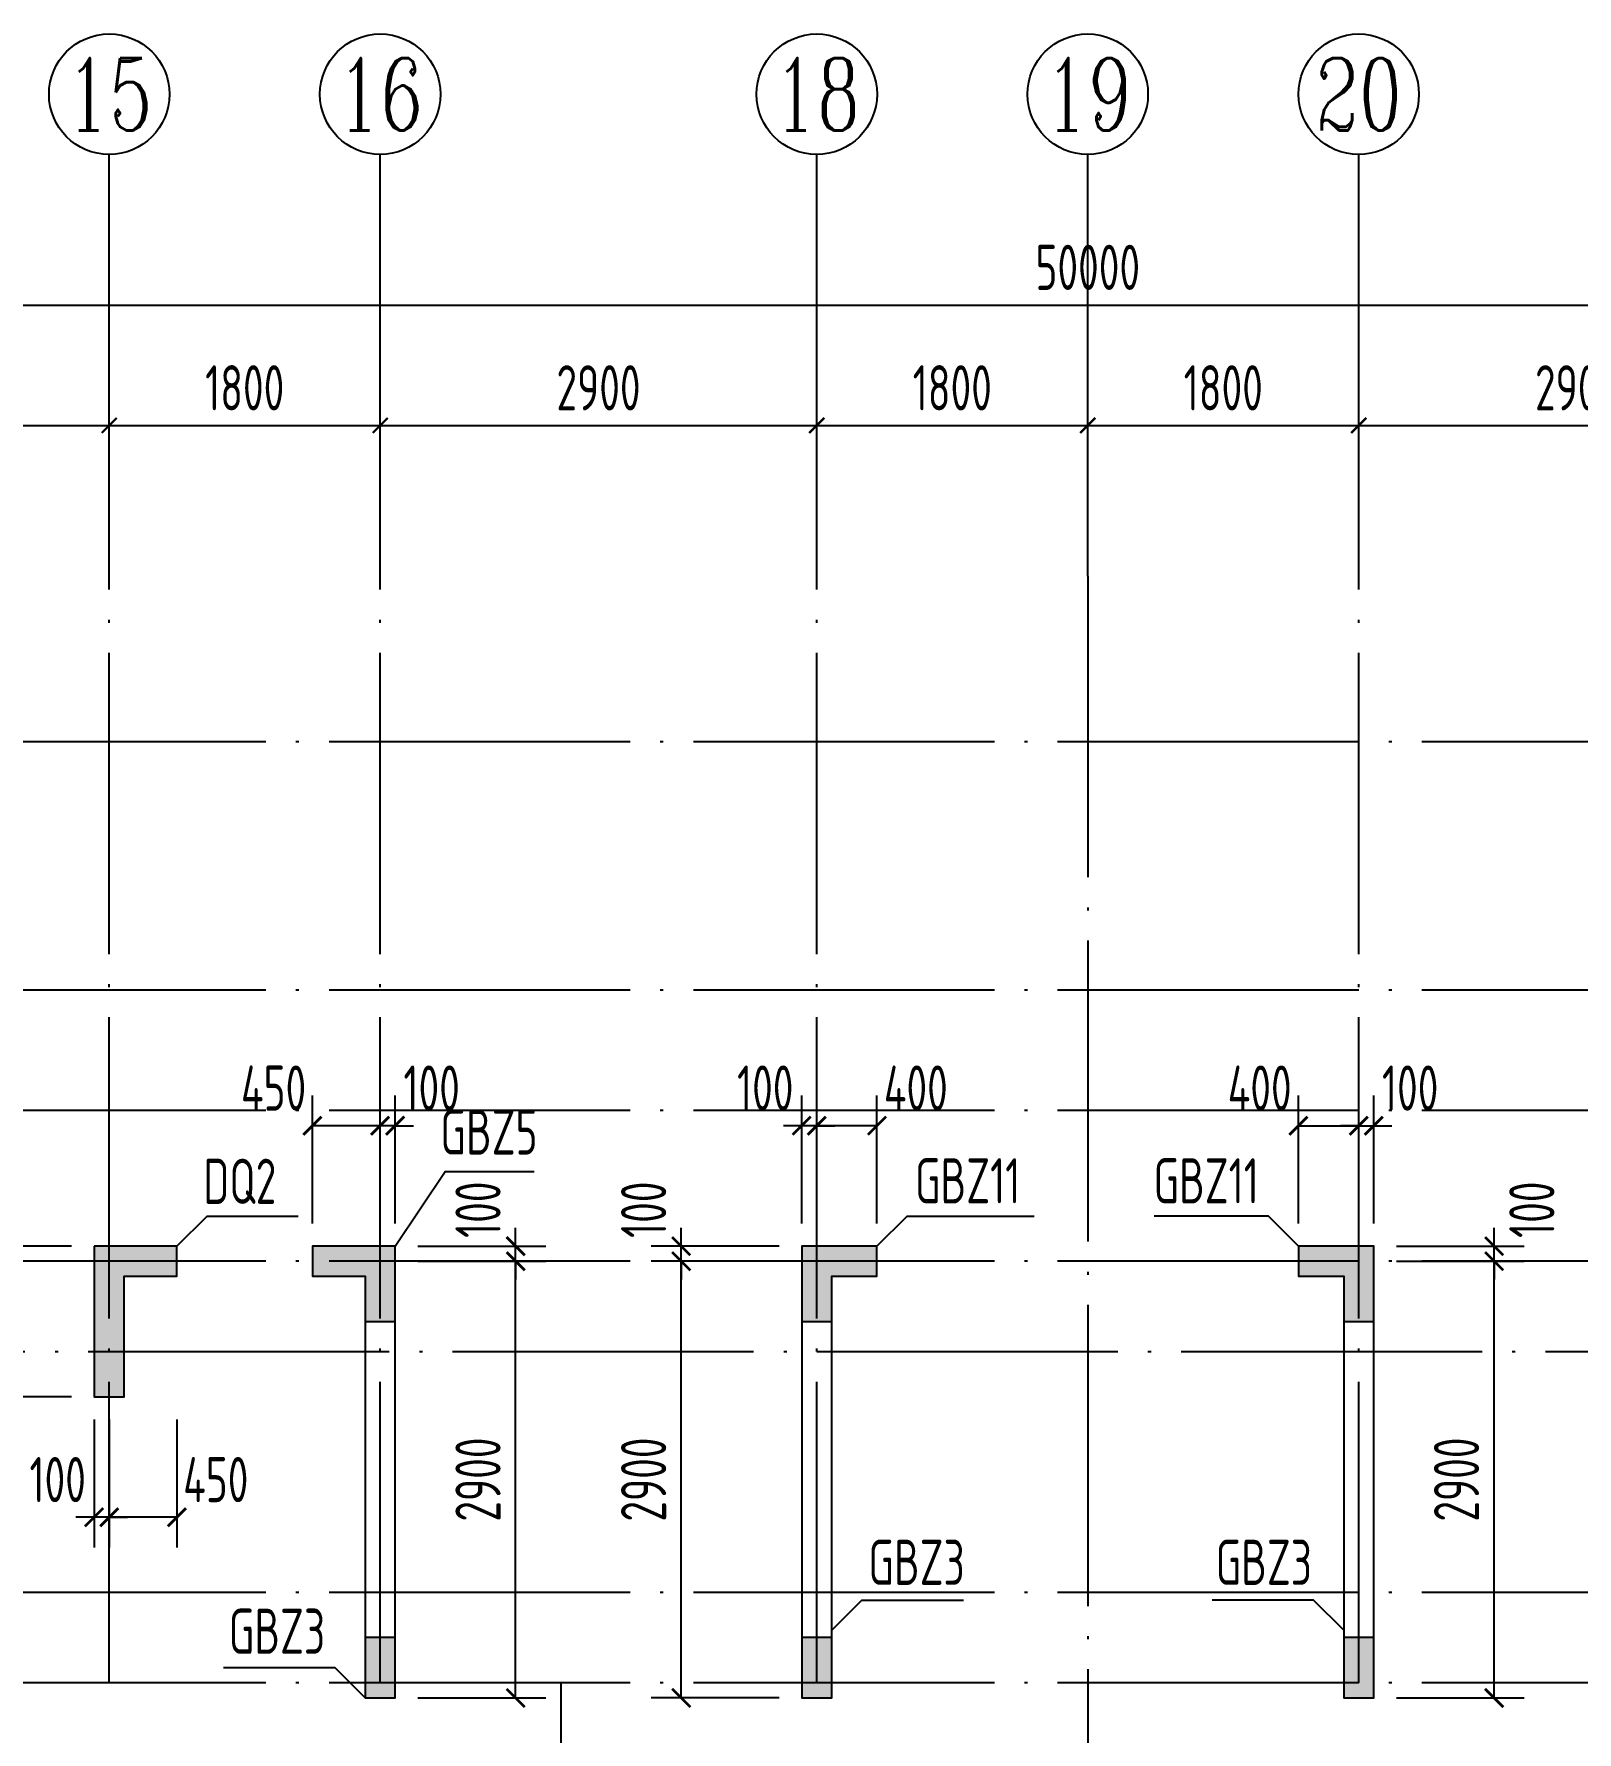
# Model space of a CAD drawing. Extents: x -668857 to 185752, y -270966 to 286822.
# Drawn here: x -299218 to -288968, y -901 to 10375 of the extents above; entities that cross this region are included whole.
import ezdxf
from ezdxf.enums import TextEntityAlignment as Align

# ---------------------------------------------------------------- set-up
doc = ezdxf.new("R2010")
doc.units = 0
doc.header["$LTSCALE"] = 1000
doc.linetypes.add('DOTE', pattern=[2.42, 2, -0.2, 0.02, -0.2])
doc.layers.get('0').update_dxf_attribs({"linetype": 'CONTINUOUS'})
doc.layers.get('DEFPOINTS').update_dxf_attribs({"linetype": 'CONTINUOUS'})
for name, color, linetype in [('A-AXIS', 1, 'CONTINUOUS'), ('A-DOTE', 10, 'DOTE'), ('AXIS_NUM', 7, 'CONTINUOUS'), ('S-Q墙实线', 6, 'CONTINUOUS'), ('S-Q墙标注', 3, 'CONTINUOUS'), ('S-X详图填充', 252, 'CONTINUOUS'), ('S-X详图实线', 4, 'CONTINUOUS'), ('S-Y一般标注', 3, 'CONTINUOUS'), ('S-Z柱编号', 6, 'CONTINUOUS')]:
    doc.layers.add(name, color=color, linetype=linetype)
doc.styles.add('TSSD_Axis', font='complex.shx', dxfattribs={"width": 0.7, "bigfont": 'hztxt.shx'})
doc.styles.add('TSSD_DIMENSION', font='Tssdeng.shx', dxfattribs={"width": 0.7, "bigfont": 'tssdchn.shx'})
doc.styles.add('TSSD_REIN', font='tssdeng.shx', dxfattribs={"width": 0.7, "height": 300, "bigfont": 'tssdchn.shx'})
doc.styles.add('结构文字', font='zstxt.shx', dxfattribs={"width": 0.7, "bigfont": 'zshz.shx'})
doc.dimstyles.new('STRUCK', dxfattribs={"dimtxt": 400, "dimasz": 121, "dimexe": 200, "dimexo": 150, "dimgap": 115, "dimtad": 1, "dimdec": 0, "dimdsep": 46, "dimtxsty": '结构文字', "dimblk": 'ARCHTICK', "dimcen": 400, "dimclrd": 3, "dimclre": 3, "dimclrt": 7, "dimadec": 0, "dimazin": 0, "dimtfac": 1, "dimtdec": 0, "dimtix": 1, "dimtmove": 2, "dimatfit": 3, "dimldrblk": '_DIMX', "dimfxl": 1, "dimtolj": 1, "dimtzin": 0, "dimarcsym": 0})
doc.dimstyles.new('TSSD_100_100', dxfattribs={"dimtxt": 300, "dimasz": 100, "dimexe": 100, "dimexo": 250, "dimgap": 100, "dimtad": 1, "dimdec": 0, "dimzin": 0, "dimdsep": 46, "dimtxsty": 'TSSD_DIMENSION', "dimblk": 'ARCHTICK', "dimcen": 0, "dimdle": 100, "dimclrt": 7, "dimadec": 0, "dimazin": 0, "dimtfac": 1, "dimtdec": 0, "dimtix": 1, "dimtmove": 2, "dimatfit": 3, "dimldrblk": 'ARCHTICK', "dimfxl": 1, "dimtolj": 1, "dimtzin": 0, "dimarcsym": 0})

# ---------------------------------------------------------------- blocks, each defined once
blk = doc.blocks.new('ts_axno')
at = {"color": 0, "linetype": 'ByBlock', "lineweight": -2}
blk.add_circle((0, 0), 0.5, dxfattribs=at)
at = {"color": 0, "linetype": 'ByBlock', "lineweight": -2, "style": 'TSSD_Axis', "width": 0.7}
blk.add_attdef('A', text='', height=0.6, dxfattribs=at).set_placement((0, 0), align=Align.MIDDLE_CENTER)
blk = doc.blocks.new('_ArchTick')
at = {"color": 0, "linetype": 'ByBlock', "const_width": 0.15}
blk.add_lwpolyline([(-0.5, -0.5), (0.5, 0.5)], dxfattribs=at)
blk = doc.blocks.new('*D164')
at = {"layer": 'DEFPOINTS', "color": 0, "transparency": 16777216}
for p in [(23100, 19250), (21400, 18250), (23100, 18250)]:
    blk.add_point(p, dxfattribs=at)
at = {"layer": 'S-Y一般标注', "color": 0, "lineweight": -2, "transparency": 16777216}
for p, q in [((21400, 18500), (21400, 19350)), ((23100, 18500), (23100, 19350)), ((21300, 19250), (23200, 19250))]:
    blk.add_line(p, q, dxfattribs=at)
at = {"layer": 'S-Y一般标注', "color": 0, "lineweight": -2, "transparency": 16777216, "xscale": 100, "yscale": 100, "zscale": 100, "rotation": 180}
blk.add_blockref('_ArchTick', (21400, 19250), dxfattribs=at)
at = {"layer": 'S-Y一般标注', "color": 0, "lineweight": -2, "transparency": 16777216, "xscale": 100, "yscale": 100, "zscale": 100}
blk.add_blockref('_ArchTick', (23100, 19250), dxfattribs=at)
at = {"layer": 'S-Y一般标注', "color": 7, "transparency": 16777216, "insert": (22250, 19500), "char_height": 300, "attachment_point": 5, "style": 'TSSD_DIMENSION'}
blk.add_mtext('\\A1;1700', dxfattribs=at)
blk = doc.blocks.new('*D165')
at = {"layer": 'DEFPOINTS', "color": 0, "transparency": 16777216}
for p in [(24900, 19250), (23100, 18250), (24900, 18250)]:
    blk.add_point(p, dxfattribs=at)
at = {"layer": 'S-Y一般标注', "color": 0, "lineweight": -2, "transparency": 16777216}
for p, q in [((23100, 18500), (23100, 19350)), ((24900, 18500), (24900, 19350)), ((23000, 19250), (25000, 19250))]:
    blk.add_line(p, q, dxfattribs=at)
at = {"layer": 'S-Y一般标注', "color": 0, "lineweight": -2, "transparency": 16777216, "xscale": 100, "yscale": 100, "zscale": 100, "rotation": 180}
blk.add_blockref('_ArchTick', (23100, 19250), dxfattribs=at)
at = {"layer": 'S-Y一般标注', "color": 0, "lineweight": -2, "transparency": 16777216, "xscale": 100, "yscale": 100, "zscale": 100}
blk.add_blockref('_ArchTick', (24900, 19250), dxfattribs=at)
at = {"layer": 'S-Y一般标注', "color": 7, "transparency": 16777216, "insert": (24000, 19500), "char_height": 300, "attachment_point": 5, "style": 'TSSD_DIMENSION'}
blk.add_mtext('\\A1;1800', dxfattribs=at)
blk = doc.blocks.new('*D166')
at = {"layer": 'DEFPOINTS', "color": 0, "transparency": 16777216}
for p in [(27800, 19250), (24900, 18250), (27800, 18250)]:
    blk.add_point(p, dxfattribs=at)
at = {"layer": 'S-Y一般标注', "color": 0, "lineweight": -2, "transparency": 16777216}
for p, q in [((24900, 18500), (24900, 19350)), ((27800, 18500), (27800, 19350)), ((24800, 19250), (27900, 19250))]:
    blk.add_line(p, q, dxfattribs=at)
at = {"layer": 'S-Y一般标注', "color": 0, "lineweight": -2, "transparency": 16777216, "xscale": 100, "yscale": 100, "zscale": 100, "rotation": 180}
blk.add_blockref('_ArchTick', (24900, 19250), dxfattribs=at)
at = {"layer": 'S-Y一般标注', "color": 0, "lineweight": -2, "transparency": 16777216, "xscale": 100, "yscale": 100, "zscale": 100}
blk.add_blockref('_ArchTick', (27800, 19250), dxfattribs=at)
at = {"layer": 'S-Y一般标注', "color": 7, "transparency": 16777216, "insert": (26350, 19500), "char_height": 300, "attachment_point": 5, "style": 'TSSD_DIMENSION'}
blk.add_mtext('\\A1;2900', dxfattribs=at)
blk = doc.blocks.new('*D167')
at = {"layer": 'DEFPOINTS', "color": 0, "transparency": 16777216}
for p in [(29600, 19250), (27800, 18250), (29600, 18250)]:
    blk.add_point(p, dxfattribs=at)
at = {"layer": 'S-Y一般标注', "color": 0, "lineweight": -2, "transparency": 16777216}
for p, q in [((27800, 18500), (27800, 19350)), ((29600, 18500), (29600, 19350)), ((27700, 19250), (29700, 19250))]:
    blk.add_line(p, q, dxfattribs=at)
at = {"layer": 'S-Y一般标注', "color": 0, "lineweight": -2, "transparency": 16777216, "xscale": 100, "yscale": 100, "zscale": 100, "rotation": 180}
blk.add_blockref('_ArchTick', (27800, 19250), dxfattribs=at)
at = {"layer": 'S-Y一般标注', "color": 0, "lineweight": -2, "transparency": 16777216, "xscale": 100, "yscale": 100, "zscale": 100}
blk.add_blockref('_ArchTick', (29600, 19250), dxfattribs=at)
at = {"layer": 'S-Y一般标注', "color": 7, "transparency": 16777216, "insert": (28700, 19500), "char_height": 300, "attachment_point": 5, "style": 'TSSD_DIMENSION'}
blk.add_mtext('\\A1;1800', dxfattribs=at)
blk = doc.blocks.new('*D168')
at = {"layer": 'DEFPOINTS', "color": 0, "transparency": 16777216}
for p in [(31400, 19250), (29600, 18250), (31400, 18250)]:
    blk.add_point(p, dxfattribs=at)
at = {"layer": 'S-Y一般标注', "color": 0, "lineweight": -2, "transparency": 16777216}
for p, q in [((29600, 18500), (29600, 19350)), ((31400, 18500), (31400, 19350)), ((29500, 19250), (31500, 19250))]:
    blk.add_line(p, q, dxfattribs=at)
at = {"layer": 'S-Y一般标注', "color": 0, "lineweight": -2, "transparency": 16777216, "xscale": 100, "yscale": 100, "zscale": 100, "rotation": 180}
blk.add_blockref('_ArchTick', (29600, 19250), dxfattribs=at)
at = {"layer": 'S-Y一般标注', "color": 0, "lineweight": -2, "transparency": 16777216, "xscale": 100, "yscale": 100, "zscale": 100}
blk.add_blockref('_ArchTick', (31400, 19250), dxfattribs=at)
at = {"layer": 'S-Y一般标注', "color": 7, "transparency": 16777216, "insert": (30500, 19500), "char_height": 300, "attachment_point": 5, "style": 'TSSD_DIMENSION'}
blk.add_mtext('\\A1;1800', dxfattribs=at)
blk = doc.blocks.new('*D169')
at = {"layer": 'DEFPOINTS', "color": 0, "transparency": 16777216}
for p in [(34300, 19250), (31400, 18250), (34300, 18250)]:
    blk.add_point(p, dxfattribs=at)
at = {"layer": 'S-Y一般标注', "color": 0, "lineweight": -2, "transparency": 16777216}
for p, q in [((31400, 18500), (31400, 19350)), ((34300, 18500), (34300, 19350)), ((31300, 19250), (34400, 19250))]:
    blk.add_line(p, q, dxfattribs=at)
at = {"layer": 'S-Y一般标注', "color": 0, "lineweight": -2, "transparency": 16777216, "xscale": 100, "yscale": 100, "zscale": 100, "rotation": 180}
blk.add_blockref('_ArchTick', (31400, 19250), dxfattribs=at)
at = {"layer": 'S-Y一般标注', "color": 0, "lineweight": -2, "transparency": 16777216, "xscale": 100, "yscale": 100, "zscale": 100}
blk.add_blockref('_ArchTick', (34300, 19250), dxfattribs=at)
at = {"layer": 'S-Y一般标注', "color": 7, "transparency": 16777216, "insert": (32850, 19500), "char_height": 300, "attachment_point": 5, "style": 'TSSD_DIMENSION'}
blk.add_mtext('\\A1;2900', dxfattribs=at)
blk = doc.blocks.new('*D179')
at = {"layer": 'DEFPOINTS', "color": 0, "transparency": 16777216}
for p in [(54600, 20050), (4600, 18250), (54600, 18250)]:
    blk.add_point(p, dxfattribs=at)
at = {"layer": 'S-Y一般标注', "color": 0, "lineweight": -2, "transparency": 16777216}
for p, q in [((4600, 18500), (4600, 20150)), ((54600, 18500), (54600, 20150)), ((4500, 20050), (54700, 20050))]:
    blk.add_line(p, q, dxfattribs=at)
at = {"layer": 'S-Y一般标注', "color": 0, "lineweight": -2, "transparency": 16777216, "xscale": 100, "yscale": 100, "zscale": 100, "rotation": 180}
blk.add_blockref('_ArchTick', (4600, 20050), dxfattribs=at)
at = {"layer": 'S-Y一般标注', "color": 0, "lineweight": -2, "transparency": 16777216, "xscale": 100, "yscale": 100, "zscale": 100}
blk.add_blockref('_ArchTick', (54600, 20050), dxfattribs=at)
at = {"layer": 'S-Y一般标注', "color": 7, "transparency": 16777216, "insert": (29600, 20300), "char_height": 300, "attachment_point": 5, "style": 'TSSD_DIMENSION'}
blk.add_mtext('\\A1;50000', dxfattribs=at)
blk = doc.blocks.new('*D3396')
at = {"layer": 'DEFPOINTS', "color": 0, "transparency": 16777216}
for p in [(-294918, 2225), (-294118, 2225), (-294118, -675)]:
    blk.add_point(p, dxfattribs=at)
at = {"layer": 'S-Q墙标注', "color": 3, "lineweight": -2, "transparency": 16777216}
for p, q in [((-294268, 2225), (-295118, 2225)), ((-294918, -675), (-294918, 2225)), ((-294268, -675), (-295118, -675))]:
    blk.add_line(p, q, dxfattribs=at)
at = {"layer": 'S-Q墙标注', "color": 3, "lineweight": -2, "transparency": 16777216, "xscale": 121, "yscale": 121, "zscale": 121}
for p, rotation in [((-294918, 2225), 90), ((-294918, -675), 270)]:
    blk.add_blockref('_ArchTick', p, dxfattribs=dict(at, rotation=rotation))
at = {"layer": 'S-Q墙标注', "color": 7, "transparency": 16777216, "insert": (-295168, 775), "char_height": 300, "attachment_point": 5, "rotation": 90, "style": 'TSSD_REIN'}
blk.add_mtext('\\A1;2900', dxfattribs=at)
blk = doc.blocks.new('_DIMX')
blk.add_line((-150, 0), (150, 0))
at = {"const_width": 50}
blk.add_lwpolyline([(-70, -70), (70, 70)], dxfattribs=at)
blk = doc.blocks.new('*D3397')
at = {"layer": 'DEFPOINTS', "color": 0, "transparency": 16777216}
for p in [(-294918, 2325), (-294118, 2325), (-294118, 2225)]:
    blk.add_point(p, dxfattribs=at)
at = {"layer": 'S-Q墙标注', "color": 3, "lineweight": -2, "transparency": 16777216}
for p, q in [((-294918, 2325), (-294918, 2446)), ((-294268, 2325), (-295118, 2325)), ((-294918, 2225), (-294918, 2325)), ((-294268, 2225), (-295118, 2225)), ((-294918, 2225), (-294918, 2104))]:
    blk.add_line(p, q, dxfattribs=at)
at = {"layer": 'S-Q墙标注', "color": 3, "lineweight": -2, "transparency": 16777216, "xscale": 121, "yscale": 121, "zscale": 121}
for p, rotation in [((-294918, 2325), 270), ((-294918, 2225), 90)]:
    blk.add_blockref('_ArchTick', p, dxfattribs=dict(at, rotation=rotation))
at = {"layer": 'S-Q墙标注', "color": 7, "transparency": 16777216, "insert": (-295168, 2567), "char_height": 300, "attachment_point": 5, "rotation": 90, "style": 'TSSD_REIN'}
blk.add_mtext('\\A1;100', dxfattribs=at)
blk = doc.blocks.new('*D3398')
at = {"layer": 'DEFPOINTS', "color": 0, "transparency": 16777216}
for p in [(-294018, 3125), (-294018, 2325), (-293618, 2325)]:
    blk.add_point(p, dxfattribs=at)
at = {"layer": 'S-Q墙标注', "color": 3, "lineweight": -2, "transparency": 16777216}
for p, q in [((-294018, 2475), (-294018, 3325)), ((-293618, 2475), (-293618, 3325)), ((-293618, 3125), (-294018, 3125))]:
    blk.add_line(p, q, dxfattribs=at)
at = {"layer": 'S-Q墙标注', "color": 3, "lineweight": -2, "transparency": 16777216, "xscale": 121, "yscale": 121, "zscale": 121, "rotation": 180}
blk.add_blockref('_ArchTick', (-294018, 3125), dxfattribs=at)
at = {"layer": 'S-Q墙标注', "color": 3, "lineweight": -2, "transparency": 16777216, "xscale": 121, "yscale": 121, "zscale": 121}
blk.add_blockref('_ArchTick', (-293618, 3125), dxfattribs=at)
at = {"layer": 'S-Q墙标注', "color": 7, "transparency": 16777216, "insert": (-293360, 3375), "char_height": 300, "attachment_point": 5, "style": 'TSSD_REIN'}
blk.add_mtext('\\A1;400', dxfattribs=at)
blk = doc.blocks.new('*D3399')
at = {"layer": 'DEFPOINTS', "color": 0, "transparency": 16777216}
for p in [(-294118, 3125), (-294118, 2325), (-294018, 2325)]:
    blk.add_point(p, dxfattribs=at)
at = {"layer": 'S-Q墙标注', "color": 3, "lineweight": -2, "transparency": 16777216}
for p, q in [((-294118, 2475), (-294118, 3325)), ((-294018, 2475), (-294018, 3325)), ((-294118, 3125), (-294239, 3125)), ((-294018, 3125), (-294118, 3125)), ((-294018, 3125), (-293897, 3125))]:
    blk.add_line(p, q, dxfattribs=at)
at = {"layer": 'S-Q墙标注', "color": 3, "lineweight": -2, "transparency": 16777216, "xscale": 121, "yscale": 121, "zscale": 121}
blk.add_blockref('_ArchTick', (-294118, 3125), dxfattribs=at)
at = {"layer": 'S-Q墙标注', "color": 3, "lineweight": -2, "transparency": 16777216, "xscale": 121, "yscale": 121, "zscale": 121, "rotation": 180}
blk.add_blockref('_ArchTick', (-294018, 3125), dxfattribs=at)
at = {"layer": 'S-Q墙标注', "color": 7, "transparency": 16777216, "insert": (-294360, 3375), "char_height": 300, "attachment_point": 5, "style": 'TSSD_REIN'}
blk.add_mtext('\\A1;100', dxfattribs=at)
blk = doc.blocks.new('*D3400')
at = {"layer": 'DEFPOINTS', "color": 0, "transparency": 16777216}
for p in [(-296818, 2225), (-296018, 2225), (-296818, -675)]:
    blk.add_point(p, dxfattribs=at)
at = {"layer": 'S-Q墙标注', "color": 3, "lineweight": -2, "transparency": 16777216}
for p, q in [((-296668, 2225), (-295818, 2225)), ((-296018, -675), (-296018, 2225)), ((-296668, -675), (-295818, -675))]:
    blk.add_line(p, q, dxfattribs=at)
at = {"layer": 'S-Q墙标注', "color": 3, "lineweight": -2, "transparency": 16777216, "xscale": 121, "yscale": 121, "zscale": 121}
for p, rotation in [((-296018, 2225), 90), ((-296018, -675), 270)]:
    blk.add_blockref('_ArchTick', p, dxfattribs=dict(at, rotation=rotation))
at = {"layer": 'S-Q墙标注', "color": 7, "transparency": 16777216, "insert": (-296268, 775), "char_height": 300, "attachment_point": 5, "rotation": 90, "style": 'TSSD_REIN'}
blk.add_mtext('\\A1;2900', dxfattribs=at)
blk = doc.blocks.new('*D3401')
at = {"layer": 'DEFPOINTS', "color": 0, "transparency": 16777216}
for p in [(-296818, 2325), (-296018, 2325), (-296818, 2225)]:
    blk.add_point(p, dxfattribs=at)
at = {"layer": 'S-Q墙标注', "color": 3, "lineweight": -2, "transparency": 16777216}
for p, q in [((-296018, 2325), (-296018, 2446)), ((-296668, 2325), (-295818, 2325)), ((-296018, 2225), (-296018, 2325)), ((-296668, 2225), (-295818, 2225)), ((-296018, 2225), (-296018, 2104))]:
    blk.add_line(p, q, dxfattribs=at)
at = {"layer": 'S-Q墙标注', "color": 3, "lineweight": -2, "transparency": 16777216, "xscale": 121, "yscale": 121, "zscale": 121}
for p, rotation in [((-296018, 2325), 270), ((-296018, 2225), 90)]:
    blk.add_blockref('_ArchTick', p, dxfattribs=dict(at, rotation=rotation))
at = {"layer": 'S-Q墙标注', "color": 7, "transparency": 16777216, "insert": (-296268, 2567), "char_height": 300, "attachment_point": 5, "rotation": 90, "style": 'TSSD_REIN'}
blk.add_mtext('\\A1;100', dxfattribs=at)
blk = doc.blocks.new('*D3402')
at = {"layer": 'DEFPOINTS', "color": 0, "transparency": 16777216}
for p in [(-296918, 3125), (-296918, 2325), (-296818, 2325)]:
    blk.add_point(p, dxfattribs=at)
at = {"layer": 'S-Q墙标注', "color": 3, "lineweight": -2, "transparency": 16777216}
for p, q in [((-296918, 2475), (-296918, 3325)), ((-296818, 2475), (-296818, 3325)), ((-296918, 3125), (-297039, 3125)), ((-296818, 3125), (-296918, 3125)), ((-296818, 3125), (-296697, 3125))]:
    blk.add_line(p, q, dxfattribs=at)
at = {"layer": 'S-Q墙标注', "color": 3, "lineweight": -2, "transparency": 16777216, "xscale": 121, "yscale": 121, "zscale": 121}
blk.add_blockref('_ArchTick', (-296918, 3125), dxfattribs=at)
at = {"layer": 'S-Q墙标注', "color": 3, "lineweight": -2, "transparency": 16777216, "xscale": 121, "yscale": 121, "zscale": 121, "rotation": 180}
blk.add_blockref('_ArchTick', (-296818, 3125), dxfattribs=at)
at = {"layer": 'S-Q墙标注', "color": 7, "transparency": 16777216, "insert": (-296576, 3375), "char_height": 300, "attachment_point": 5, "style": 'TSSD_REIN'}
blk.add_mtext('\\A1;100', dxfattribs=at)
blk = doc.blocks.new('*D3403')
at = {"layer": 'DEFPOINTS', "color": 0, "transparency": 16777216}
for p in [(-297368, 3125), (-297368, 2325), (-296918, 2325)]:
    blk.add_point(p, dxfattribs=at)
at = {"layer": 'S-Q墙标注', "color": 3, "lineweight": -2, "transparency": 16777216}
for p, q in [((-297368, 2475), (-297368, 3325)), ((-296918, 2475), (-296918, 3325)), ((-296918, 3125), (-297368, 3125))]:
    blk.add_line(p, q, dxfattribs=at)
at = {"layer": 'S-Q墙标注', "color": 3, "lineweight": -2, "transparency": 16777216, "xscale": 121, "yscale": 121, "zscale": 121, "rotation": 180}
blk.add_blockref('_ArchTick', (-297368, 3125), dxfattribs=at)
at = {"layer": 'S-Q墙标注', "color": 3, "lineweight": -2, "transparency": 16777216, "xscale": 121, "yscale": 121, "zscale": 121}
blk.add_blockref('_ArchTick', (-296918, 3125), dxfattribs=at)
at = {"layer": 'S-Q墙标注', "color": 7, "transparency": 16777216, "insert": (-297626, 3375), "char_height": 300, "attachment_point": 5, "style": 'TSSD_REIN'}
blk.add_mtext('\\A1;450', dxfattribs=at)
blk = doc.blocks.new('*D3404')
at = {"layer": 'DEFPOINTS', "color": 0, "transparency": 16777216}
for p in [(-299618, 2225), (-298818, 2225), (-298818, 1325)]:
    blk.add_point(p, dxfattribs=at)
at = {"layer": 'S-Q墙标注', "color": 3, "lineweight": -2, "transparency": 16777216}
for p, q in [((-298968, 2225), (-299818, 2225)), ((-299618, 1325), (-299618, 2225)), ((-298968, 1325), (-299818, 1325))]:
    blk.add_line(p, q, dxfattribs=at)
at = {"layer": 'S-Q墙标注', "color": 3, "lineweight": -2, "transparency": 16777216, "xscale": 121, "yscale": 121, "zscale": 121}
for p, rotation in [((-299618, 2225), 90), ((-299618, 1325), 270)]:
    blk.add_blockref('_ArchTick', p, dxfattribs=dict(at, rotation=rotation))
at = {"layer": 'S-Q墙标注', "color": 7, "transparency": 16777216, "insert": (-299868, 1775), "char_height": 300, "attachment_point": 5, "rotation": 90, "style": 'TSSD_REIN'}
blk.add_mtext('\\A1;900', dxfattribs=at)
blk = doc.blocks.new('*D3405')
at = {"layer": 'DEFPOINTS', "color": 0, "transparency": 16777216}
for p in [(-299618, 2325), (-298818, 2325), (-298818, 2225)]:
    blk.add_point(p, dxfattribs=at)
at = {"layer": 'S-Q墙标注', "color": 3, "lineweight": -2, "transparency": 16777216}
for p, q in [((-299618, 2325), (-299618, 2446)), ((-298968, 2325), (-299818, 2325)), ((-299618, 2225), (-299618, 2325)), ((-298968, 2225), (-299818, 2225)), ((-299618, 2225), (-299618, 2104))]:
    blk.add_line(p, q, dxfattribs=at)
at = {"layer": 'S-Q墙标注', "color": 3, "lineweight": -2, "transparency": 16777216, "xscale": 121, "yscale": 121, "zscale": 121}
for p, rotation in [((-299618, 2325), 270), ((-299618, 2225), 90)]:
    blk.add_blockref('_ArchTick', p, dxfattribs=dict(at, rotation=rotation))
at = {"layer": 'S-Q墙标注', "color": 7, "transparency": 16777216, "insert": (-299868, 2567), "char_height": 300, "attachment_point": 5, "rotation": 90, "style": 'TSSD_REIN'}
blk.add_mtext('\\A1;100', dxfattribs=at)
blk = doc.blocks.new('*D3406')
at = {"layer": 'DEFPOINTS', "color": 0, "transparency": 16777216}
for p in [(-298718, 1325), (-298268, 1325), (-298718, 525)]:
    blk.add_point(p, dxfattribs=at)
at = {"layer": 'S-Q墙标注', "color": 3, "lineweight": -2, "transparency": 16777216}
for p, q in [((-298718, 1175), (-298718, 325)), ((-298268, 1175), (-298268, 325)), ((-298268, 525), (-298718, 525))]:
    blk.add_line(p, q, dxfattribs=at)
at = {"layer": 'S-Q墙标注', "color": 3, "lineweight": -2, "transparency": 16777216, "xscale": 121, "yscale": 121, "zscale": 121, "rotation": 180}
blk.add_blockref('_ArchTick', (-298718, 525), dxfattribs=at)
at = {"layer": 'S-Q墙标注', "color": 3, "lineweight": -2, "transparency": 16777216, "xscale": 121, "yscale": 121, "zscale": 121}
blk.add_blockref('_ArchTick', (-298268, 525), dxfattribs=at)
at = {"layer": 'S-Q墙标注', "color": 7, "transparency": 16777216, "insert": (-298010, 775), "char_height": 300, "attachment_point": 5, "style": 'TSSD_REIN'}
blk.add_mtext('\\A1;450', dxfattribs=at)
blk = doc.blocks.new('*D3407')
at = {"layer": 'DEFPOINTS', "color": 0, "transparency": 16777216}
for p in [(-298818, 1325), (-298718, 1325), (-298818, 525)]:
    blk.add_point(p, dxfattribs=at)
at = {"layer": 'S-Q墙标注', "color": 3, "lineweight": -2, "transparency": 16777216}
for p, q in [((-298818, 1175), (-298818, 325)), ((-298718, 1175), (-298718, 325)), ((-298818, 525), (-298939, 525)), ((-298718, 525), (-298818, 525)), ((-298718, 525), (-298597, 525))]:
    blk.add_line(p, q, dxfattribs=at)
at = {"layer": 'S-Q墙标注', "color": 3, "lineweight": -2, "transparency": 16777216, "xscale": 121, "yscale": 121, "zscale": 121}
blk.add_blockref('_ArchTick', (-298818, 525), dxfattribs=at)
at = {"layer": 'S-Q墙标注', "color": 3, "lineweight": -2, "transparency": 16777216, "xscale": 121, "yscale": 121, "zscale": 121, "rotation": 180}
blk.add_blockref('_ArchTick', (-298718, 525), dxfattribs=at)
at = {"layer": 'S-Q墙标注', "color": 7, "transparency": 16777216, "insert": (-299060, 775), "char_height": 300, "attachment_point": 5, "style": 'TSSD_REIN'}
blk.add_mtext('\\A1;100', dxfattribs=at)
blk = doc.blocks.new('*D3467')
at = {"layer": 'DEFPOINTS', "color": 0, "transparency": 16777216}
for p in [(-290318, 2225), (-289518, 2225), (-290318, -675)]:
    blk.add_point(p, dxfattribs=at)
at = {"layer": 'S-Q墙标注', "color": 3, "lineweight": -2, "transparency": 16777216}
for p, q in [((-290168, 2225), (-289318, 2225)), ((-289518, -675), (-289518, 2225)), ((-290168, -675), (-289318, -675))]:
    blk.add_line(p, q, dxfattribs=at)
at = {"layer": 'S-Q墙标注', "color": 3, "lineweight": -2, "transparency": 16777216, "xscale": 121, "yscale": 121, "zscale": 121}
for p, rotation in [((-289518, 2225), 90), ((-289518, -675), 270)]:
    blk.add_blockref('_ArchTick', p, dxfattribs=dict(at, rotation=rotation))
at = {"layer": 'S-Q墙标注', "color": 7, "transparency": 16777216, "insert": (-289768, 775), "char_height": 300, "attachment_point": 5, "rotation": 90, "style": 'TSSD_REIN'}
blk.add_mtext('\\A1;2900', dxfattribs=at)
blk = doc.blocks.new('*D3468')
at = {"layer": 'DEFPOINTS', "color": 0, "transparency": 16777216}
for p in [(-290318, 2325), (-289518, 2325), (-290318, 2225)]:
    blk.add_point(p, dxfattribs=at)
at = {"layer": 'S-Q墙标注', "color": 3, "lineweight": -2, "transparency": 16777216}
for p, q in [((-289518, 2325), (-289518, 2446)), ((-290168, 2325), (-289318, 2325)), ((-289518, 2225), (-289518, 2325)), ((-290168, 2225), (-289318, 2225)), ((-289518, 2225), (-289518, 2104))]:
    blk.add_line(p, q, dxfattribs=at)
at = {"layer": 'S-Q墙标注', "color": 3, "lineweight": -2, "transparency": 16777216, "xscale": 121, "yscale": 121, "zscale": 121}
for p, rotation in [((-289518, 2325), 270), ((-289518, 2225), 90)]:
    blk.add_blockref('_ArchTick', p, dxfattribs=dict(at, rotation=rotation))
at = {"layer": 'S-Q墙标注', "color": 7, "transparency": 16777216, "insert": (-289268, 2567), "char_height": 300, "attachment_point": 5, "rotation": 90, "style": 'TSSD_REIN'}
blk.add_mtext('\\A1;100', dxfattribs=at)
blk = doc.blocks.new('*D3469')
at = {"layer": 'DEFPOINTS', "color": 0, "transparency": 16777216}
for p in [(-290418, 3125), (-290818, 2325), (-290418, 2325)]:
    blk.add_point(p, dxfattribs=at)
at = {"layer": 'S-Q墙标注', "color": 3, "lineweight": -2, "transparency": 16777216}
for p, q in [((-290818, 2475), (-290818, 3325)), ((-290418, 2475), (-290418, 3325)), ((-290818, 3125), (-290418, 3125))]:
    blk.add_line(p, q, dxfattribs=at)
at = {"layer": 'S-Q墙标注', "color": 3, "lineweight": -2, "transparency": 16777216, "xscale": 121, "yscale": 121, "zscale": 121, "rotation": 180}
blk.add_blockref('_ArchTick', (-290818, 3125), dxfattribs=at)
at = {"layer": 'S-Q墙标注', "color": 3, "lineweight": -2, "transparency": 16777216, "xscale": 121, "yscale": 121, "zscale": 121}
blk.add_blockref('_ArchTick', (-290418, 3125), dxfattribs=at)
at = {"layer": 'S-Q墙标注', "color": 7, "transparency": 16777216, "insert": (-291076, 3375), "char_height": 300, "attachment_point": 5, "style": 'TSSD_REIN'}
blk.add_mtext('\\A1;400', dxfattribs=at)
blk = doc.blocks.new('*D3470')
at = {"layer": 'DEFPOINTS', "color": 0, "transparency": 16777216}
for p in [(-290318, 3125), (-290418, 2325), (-290318, 2325)]:
    blk.add_point(p, dxfattribs=at)
at = {"layer": 'S-Q墙标注', "color": 3, "lineweight": -2, "transparency": 16777216}
for p, q in [((-290418, 2475), (-290418, 3325)), ((-290318, 2475), (-290318, 3325)), ((-290418, 3125), (-290539, 3125)), ((-290418, 3125), (-290318, 3125)), ((-290318, 3125), (-290197, 3125))]:
    blk.add_line(p, q, dxfattribs=at)
at = {"layer": 'S-Q墙标注', "color": 3, "lineweight": -2, "transparency": 16777216, "xscale": 121, "yscale": 121, "zscale": 121}
blk.add_blockref('_ArchTick', (-290418, 3125), dxfattribs=at)
at = {"layer": 'S-Q墙标注', "color": 3, "lineweight": -2, "transparency": 16777216, "xscale": 121, "yscale": 121, "zscale": 121, "rotation": 180}
blk.add_blockref('_ArchTick', (-290318, 3125), dxfattribs=at)
at = {"layer": 'S-Q墙标注', "color": 7, "transparency": 16777216, "insert": (-290076, 3375), "char_height": 300, "attachment_point": 5, "style": 'TSSD_REIN'}
blk.add_mtext('\\A1;100', dxfattribs=at)
blk = doc.blocks.new('20210726.16395156')
at = {"layer": 'A-AXIS'}
for p, q in [((23100, 18249.9), (23100, 21049.9)), ((24900, 18249.9), (24900, 21049.9)), ((27800, 18249.9), (27800, 21049.9)), ((29600, 18249.9), (29600, 21049.9)), ((31400, 18249.9), (31400, 21049.9))]:
    blk.add_line(p, q, dxfattribs=at)
at = {"layer": 'A-DOTE'}
for p, q in [((23100, 10900), (23100, 18249.9)), ((24900, 10900), (24900, 18249.9)), ((27800, 10900), (27800, 18249.9)), ((29600, 18249.9), (29600, 3600)), ((31400, 10900), (31400, 18249.9)), ((55600, 17150), (3600, 17150)), ((55600, 15500), (3600, 15500)), ((55600, 14700), (3600, 14700)), ((55600, 13700), (3600, 13700)), ((3600, 13100.3), (55600, 13100.3)), ((55600, 11500), (3600, 11500)), ((55600, 10900), (3600, 10900)), ((26100, 10900), (26100, 3600))]:
    blk.add_line(p, q, dxfattribs=at)
at = {"layer": 'A-AXIS'}
ref = blk.add_blockref('ts_axno', (23100, 21449.9), dxfattribs=dict(at, xscale=800, yscale=800, zscale=800))
ref.add_attrib('9', '15', dxfattribs={"layer": 'AXIS_NUM', "height": 480, "style": 'TSSD_Axis', "width": 0.7}).set_placement((23100, 21449.9), align=Align.MIDDLE_CENTER)
ref = blk.add_blockref('ts_axno', (24900, 21449.9), dxfattribs=dict(at, xscale=800, yscale=800, zscale=800))
ref.add_attrib('10', '16', dxfattribs={"layer": 'AXIS_NUM', "height": 480, "style": 'TSSD_Axis', "width": 0.7}).set_placement((24900, 21449.9), align=Align.MIDDLE_CENTER)
ref = blk.add_blockref('ts_axno', (27800, 21449.9), dxfattribs=dict(at, xscale=800, yscale=800, zscale=800))
ref.add_attrib('11', '18', dxfattribs={"layer": 'AXIS_NUM', "height": 480, "style": 'TSSD_Axis', "width": 0.7}).set_placement((27800, 21449.9), align=Align.MIDDLE_CENTER)
ref = blk.add_blockref('ts_axno', (29600, 21449.9), dxfattribs=dict(at, xscale=800, yscale=800, zscale=800))
ref.add_attrib('12', '19', dxfattribs={"layer": 'AXIS_NUM', "height": 480, "style": 'TSSD_Axis', "width": 0.7}).set_placement((29600, 21449.9), align=Align.MIDDLE_CENTER)
ref = blk.add_blockref('ts_axno', (31400, 21449.9), dxfattribs=dict(at, xscale=800, yscale=800, zscale=800))
ref.add_attrib('13', '20', dxfattribs={"layer": 'AXIS_NUM', "height": 480, "style": 'TSSD_Axis', "width": 0.7}).set_placement((31400, 21449.9), align=Align.MIDDLE_CENTER)
at = {"layer": 'S-Y一般标注'}
for base, p1, p2, picture, middle in [((54600, 20049.9), (4600, 18249.9), (54600, 18249.9), '*D179', (29600, 20299.9)), ((23100, 19249.9), (21400, 18249.9), (23100, 18249.9), '*D164', (22250, 19499.9)), ((24900, 19249.9), (23100, 18249.9), (24900, 18249.9), '*D165', (24000, 19499.9)), ((27800, 19249.9), (24900, 18249.9), (27800, 18249.9), '*D166', (26350, 19499.9)), ((29600, 19249.9), (27800, 18249.9), (29600, 18249.9), '*D167', (28700, 19499.9)), ((31400, 19249.9), (29600, 18249.9), (31400, 18249.9), '*D168', (30500, 19499.9)), ((34300, 19249.9), (31400, 18249.9), (34300, 18249.9), '*D169', (32850, 19499.9))]:
    dim = blk.add_linear_dim(base=base, p1=p1, p2=p2, dimstyle='TSSD_100_100', dxfattribs=at)
    dim.commit()
    dim.dimension.update_dxf_attribs({"geometry": picture, "text_midpoint": middle})

msp = doc.modelspace()

# ---------------------------------------------------------------- hatches: boundary and pattern name
at = {"layer": 'S-X详图填充'}
h = msp.add_hatch(color=256, dxfattribs=at)
h.dxf.hatch_style = 1
h.paths.add_polyline_path([(-298817.64, 2325.26), (-298817.64, 1325.26), (-298617.64, 1325.26), (-298617.64, 2125.26), (-298267.74, 2125.26), (-298267.74, 2325.26)])
h = msp.add_hatch(color=256, dxfattribs=at)
h.dxf.hatch_style = 1
h.paths.add_polyline_path([(-297017.65, 1825.26), (-296817.65, 1825.26), (-296817.65, 2325.26), (-297367.65, 2325.26), (-297367.65, 2125.26), (-297017.65, 2125.26)])
h = msp.add_hatch(color=256, dxfattribs=at)
h.dxf.hatch_style = 1
h.paths.add_polyline_path([(-294117.65, 1825.26), (-293917.65, 1825.26), (-293917.65, 2125.26), (-293617.74, 2125.26), (-293617.74, 2325.26), (-294117.65, 2325.26)])
h = msp.add_hatch(color=256, dxfattribs=at)
h.dxf.hatch_style = 1
h.paths.add_polyline_path([(-290517.63, 1825.26), (-290317.63, 1825.26), (-290317.63, 2325.26), (-290817.55, 2325.26), (-290817.55, 2125.26), (-290517.63, 2125.26)])
h = msp.add_hatch(color=256, dxfattribs=at)
h.dxf.hatch_style = 1
h.paths.add_polyline_path([(-296817.65, -274.74), (-297017.65, -274.74), (-297017.65, -674.74), (-296817.65, -674.74)])
h = msp.add_hatch(color=256, dxfattribs=at)
h.dxf.hatch_style = 1
h.paths.add_polyline_path([(-293917.65, -274.74), (-294117.65, -274.74), (-294117.65, -674.74), (-293917.65, -674.74)])
h = msp.add_hatch(color=256, dxfattribs=at)
h.dxf.hatch_style = 1
h.paths.add_polyline_path([(-290317.63, -274.74), (-290517.63, -274.74), (-290517.63, -674.74), (-290317.63, -674.74)])

# ---------------------------------------------------------------- linework, layer by layer
at = {"layer": 'S-Q墙实线'}
for points in [[(-298817.64, 2325.26), (-298817.64, 1325.26), (-298617.64, 1325.26), (-298617.64, 2125.26), (-298267.74, 2125.26), (-298267.74, 2325.26)], [(-296817.65, 2325.26), (-297367.65, 2325.26), (-297367.65, 2125.26), (-297017.65, 2125.26), (-297017.65, -674.74), (-296817.65, -674.74)], [(-294117.65, 2325.26), (-294117.65, -674.74), (-293917.65, -674.74), (-293917.65, 2125.26), (-293617.74, 2125.26), (-293617.74, 2325.26)], [(-290317.63, 2325.26), (-290817.55, 2325.26), (-290817.55, 2125.26), (-290517.63, 2125.26), (-290517.63, -674.74), (-290317.63, -674.74)]]:
    msp.add_lwpolyline(points, close=True, dxfattribs=at)
at = {"layer": 'S-X详图实线'}
for points in [[(-298817.64, 2325.26), (-298817.64, 1325.26), (-298617.64, 1325.26), (-298617.64, 2125.26), (-298267.74, 2125.26), (-298267.74, 2325.26), (-298817.64, 2325.26)], [(-297017.65, 1825.26), (-296817.65, 1825.26), (-296817.65, 2325.26), (-297367.65, 2325.26), (-297367.65, 2125.26), (-297017.65, 2125.26), (-297017.65, 1825.26)], [(-294117.65, 1825.26), (-293917.65, 1825.26), (-293917.65, 2125.26), (-293617.74, 2125.26), (-293617.74, 2325.26), (-294117.65, 2325.26), (-294117.65, 1825.26)], [(-290517.63, 1825.26), (-290317.63, 1825.26), (-290317.63, 2325.26), (-290817.55, 2325.26), (-290817.55, 2125.26), (-290517.63, 2125.26), (-290517.63, 1825.26)], [(-296817.65, -274.74), (-297017.65, -274.74), (-297017.65, -674.74), (-296817.65, -674.74), (-296817.65, -274.74)], [(-293917.65, -274.74), (-294117.65, -274.74), (-294117.65, -674.74), (-293917.65, -674.74), (-293917.65, -274.74)], [(-290317.63, -274.74), (-290517.63, -274.74), (-290517.63, -674.74), (-290317.63, -674.74), (-290317.63, -274.74)]]:
    msp.add_lwpolyline(points, close=True, dxfattribs=at)
at = {"layer": 'S-Z柱编号', "color": 7}
for points in [[(-296817.65, 2325.26), (-296485.21, 2821.89), (-295895.37, 2821.89)], [(-298267.74, 2325.26), (-298067.74, 2525.26), (-297461.72, 2525.26)], [(-293617.74, 2325.26), (-293417.74, 2525.26), (-292573.65, 2525.26)], [(-290817.54, 2325.26), (-291017.54, 2525.26), (-291777.67, 2525.26)], [(-293917.65, -224.74), (-293717.65, -24.74), (-293044.13, -24.74)], [(-290517.63, -224.74), (-290717.63, -24.74), (-291391.15, -24.74)], [(-297017.65, -674.74), (-297217.65, -474.74), (-297957.99, -474.74)]]:
    msp.add_lwpolyline(points, dxfattribs=at)

# ---------------------------------------------------------------- block references
at = {"layer": 'A-DOTE'}
msp.add_blockref('20210726.16395156', (-321817.64, -11474.79), dxfattribs=at)

# ---------------------------------------------------------------- texts
at = {"layer": 'S-Z柱编号', "color": 7, "style": 'TSSD_REIN', "width": 0.7}
for s, p in [('GBZ5', (-296517.65, 2843.44)), ('DQ2', (-298092.41, 2516)), ('GBZ11', (-293365.38, 2519.43)), ('GBZ11', (-291780.94, 2519.43)), ('GBZ3', (-293674.8, -14.15)), ('GBZ3', (-291368.24, -14.15)), ('GBZ3', (-297923.42, -472.02))]:
    msp.add_text(s, height=300, dxfattribs=at).set_placement(p, align=Align.BOTTOM_LEFT)

# ---------------------------------------------------------------- dimensions: what is measured, and where the dimension line sits
at = {"layer": 'S-Q墙标注'}
for base, p1, p2, angle, picture, middle in [((-297367.65, 3125.26), (-296917.64, 2325.26), (-297367.65, 2325.26), 180, '*D3403', (-297625.73, 3375.26)), ((-296917.64, 3125.26), (-296817.65, 2325.26), (-296917.64, 2325.26), 180, '*D3402', (-296575.73, 3375.26)), ((-294117.65, 3125.26), (-294017.64, 2325.26), (-294117.65, 2325.26), 180, '*D3399', (-294359.58, 3375.26)), ((-294017.64, 3125.26), (-293617.74, 2325.26), (-294017.64, 2325.26), 180, '*D3398', (-293359.66, 3375.26)), ((-299617.65, 2325.26), (-298817.65, 2225.26), (-298817.65, 2325.26), 90, '*D3405', (-299867.65, 2567.18)), ((-296017.65, 2325.26), (-296817.65, 2225.26), (-296817.65, 2325.26), 90, '*D3401', (-296267.65, 2567.18)), ((-294917.65, 2325.26), (-294117.65, 2225.26), (-294117.65, 2325.26), 90, '*D3397', (-295167.65, 2567.18)), ((-289517.63, 2325.26), (-290317.63, 2225.26), (-290317.63, 2325.26), 90, '*D3468', (-289267.63, 2567.18)), ((-298817.65, 525.26), (-298717.64, 1325.26), (-298817.65, 1325.26), 180, '*D3407', (-299059.57, 775.26)), ((-298717.64, 525.26), (-298267.73, 1325.26), (-298717.64, 1325.26), 180, '*D3406', (-298009.66, 775.26))]:
    dim = msp.add_linear_dim(base=base, p1=p1, p2=p2, angle=angle, dimstyle='STRUCK', override={"dimtxt": 300, "dimgap": 100, "dimtxsty": 'TSSD_REIN'}, dxfattribs=at)
    dim.commit()
    dim.dimension.update_dxf_attribs({"geometry": picture, "text_midpoint": middle, "dimtype": 160})
for base, p1, p2, picture, middle in [((-290417.64, 3125.26), (-290817.55, 2325.26), (-290417.64, 2325.26), '*D3469', (-291075.62, 3375.26)), ((-290317.63, 3125.26), (-290417.64, 2325.26), (-290317.63, 2325.26), '*D3470', (-290075.71, 3375.26))]:
    dim = msp.add_linear_dim(base=base, p1=p1, p2=p2, dimstyle='STRUCK', override={"dimtxt": 300, "dimgap": 100, "dimtxsty": 'TSSD_REIN'}, dxfattribs=at)
    dim.commit()
    dim.dimension.update_dxf_attribs({"geometry": picture, "text_midpoint": middle, "dimtype": 160})
for base, p1, p2, picture, middle in [((-299617.65, 2225.26), (-298817.65, 1325.26), (-298817.65, 2225.26), '*D3404', (-299867.65, 1775.26)), ((-296017.65, 2225.26), (-296817.65, -674.74), (-296817.65, 2225.26), '*D3400', (-296267.65, 775.26)), ((-294917.65, 2225.26), (-294117.65, -674.74), (-294117.65, 2225.26), '*D3396', (-295167.65, 775.26)), ((-289517.63, 2225.26), (-290317.63, -674.74), (-290317.63, 2225.26), '*D3467', (-289767.63, 775.26))]:
    dim = msp.add_linear_dim(base=base, p1=p1, p2=p2, angle=90, dimstyle='STRUCK', override={"dimtxt": 300, "dimgap": 100, "dimtxsty": 'TSSD_REIN'}, dxfattribs=at)
    dim.commit()
    dim.dimension.update_dxf_attribs({"geometry": picture, "text_midpoint": middle})

doc.saveas('drawing.dxf')
